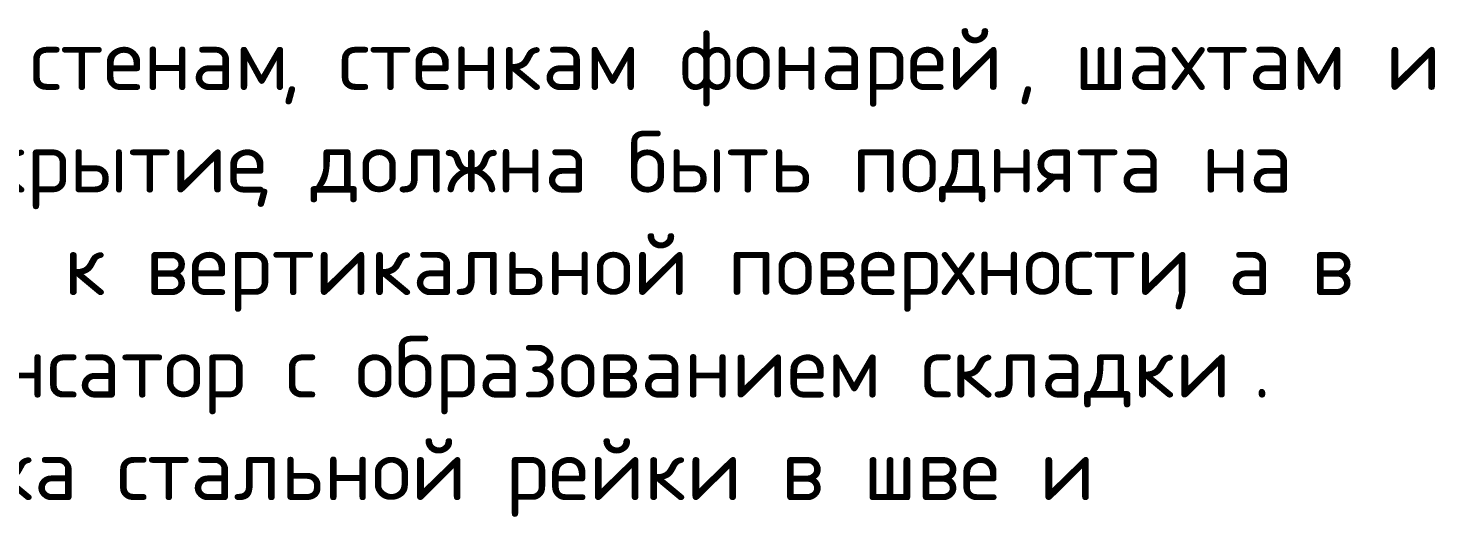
# Model space of a CAD drawing. Header units: millimetres. Extents: x -263990 to 193903, y -164417 to 240530.
# Drawn here: x -65918 to -54119, y 204067 to 208172 of the extents above; entities that cross this region are included whole.
import ezdxf

# ---------------------------------------------------------------- set-up
doc = ezdxf.new("R2010")
doc.units = ezdxf.units.MM
doc.header["$LTSCALE"] = 20
doc.layers.add('TN-АННОТАЦИИ', color=7, linetype='Continuous', lineweight=0)
doc.styles.add('TN-Текст-Аннотативный', font='isocpeur.ttf')

msp = doc.modelspace()

# ---------------------------------------------------------------- texts
at = {"layer": 'TN-АННОТАЦИИ', "color": 7, "style": 'TN-Текст-Аннотативный'}
for s, height, p in [('Пароизоляция в местах примыкания теплоизоляционного слоя к стенам', 516.5958925, (-87622.77995, 207651.96664)), ('стенкам фонарей', 516.5958925, (-63316.94321, 207651.96664)), ('шахтам и', 516.595893, (-57143.62229, 207651.96664)), (', ', 516.595893, (-63807.70931, 207651.96664)), (', ', 516.595893, (-57634.38839, 207651.96664)), ('должна быть поднята на', 516.5958925, (-63549.41136, 206790.97348)), ('проходящему через покрытие или чердачное перекрытие', 516.5958925, (-82766.77856, 206790.97348)), (', ', 516.595893, (-64040.17746, 206790.97348)), ('высоту не менее толщины теплоизоляционного слоя и приклеена к вертикальной поверхности', 516.5958925, (-87726.09913, 205929.98033)), ('а в', 516.595893, (-55852.13256, 205929.98033)), (', ', 516.595893, (-56342.89866, 205929.98033)), ('местах деформационных швов заведена на металлический компенсатор с образованием складки', 516.5958925, (-87726.09913, 205068.98717)), ('.', 516.59589, (-55645.4942, 205068.98717)), ('Вместо телескопического крепежного элемента возможна установка стальной рейки в шве и', 516.5958925, (-87519.46077, 204207.99402))]:
    msp.add_text(s, height=height, dxfattribs=at).set_placement(p)

doc.saveas('drawing.dxf')
